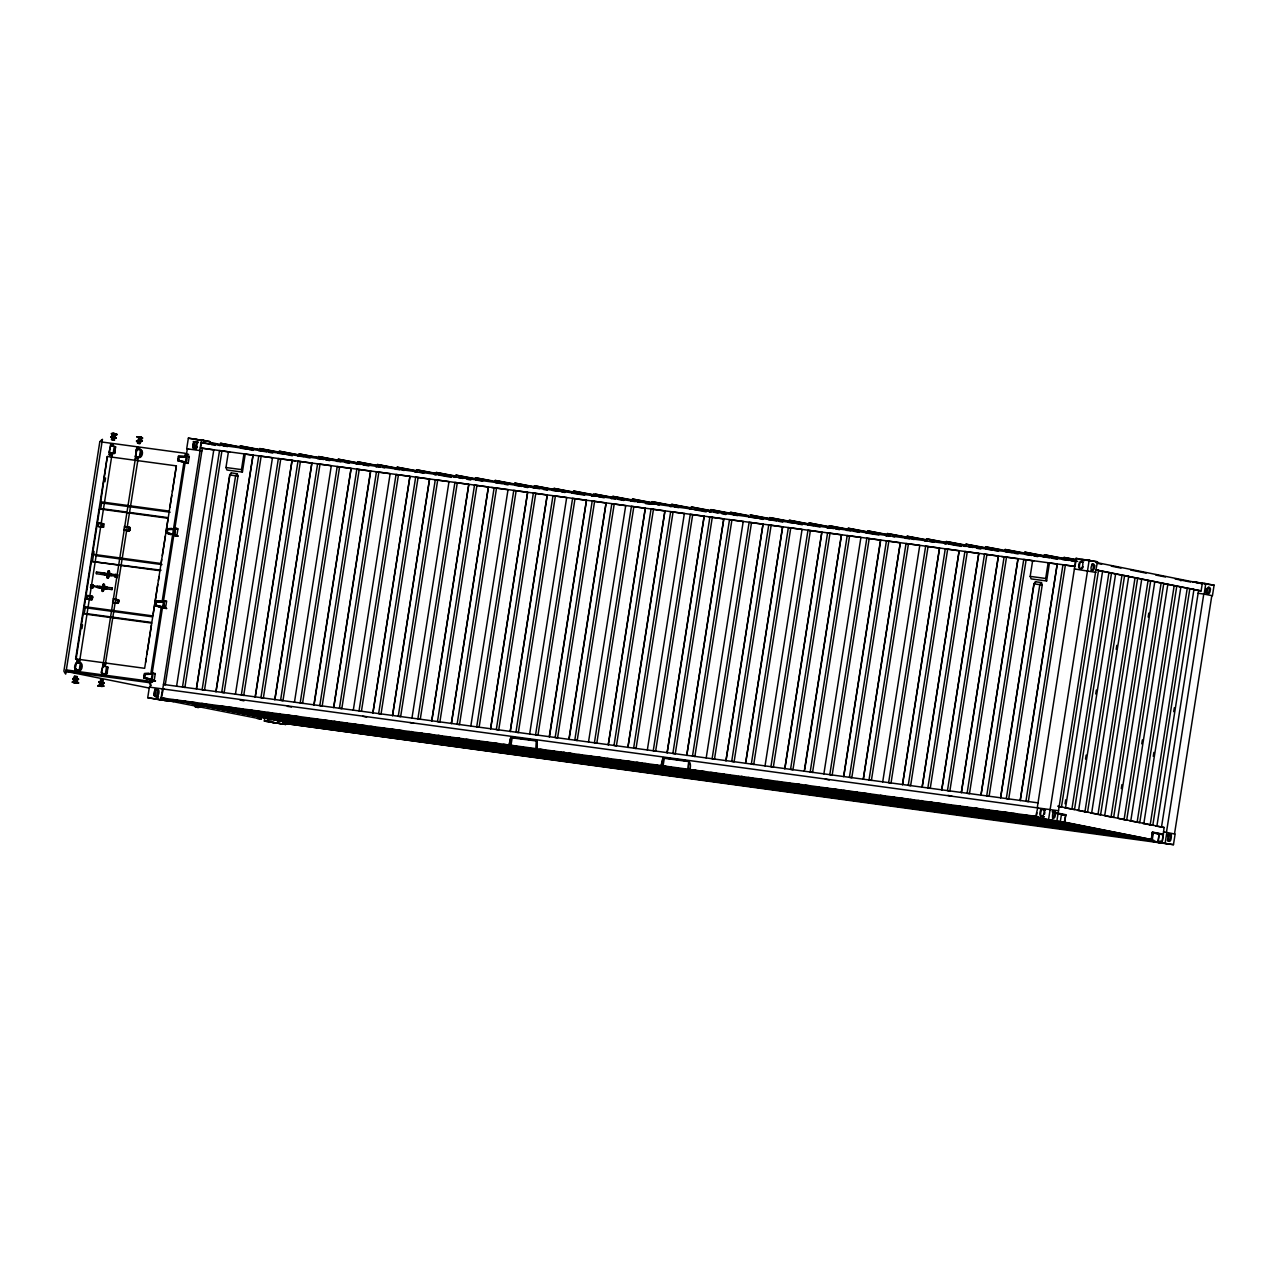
<?xml version="1.0" encoding="UTF-8"?>
<svg xmlns="http://www.w3.org/2000/svg" width="1278" height="1278" viewBox="0 0 1278 1278"><rect width="100%" height="100%" fill="white"/><g stroke="black" fill="none" stroke-linecap="round" stroke-linejoin="round"><path stroke-width="1.5" d="M106.633 587.257L112.224 587.896L111.969 589.605L106.378 588.823L106.649 587.113L106.378 588.823M149.446 688.107L65.817 671.365L66.057 669.896L100.93 674.624M77.143 659.24L75.61 658.921L107.304 456.502L176.364 465.879L172.354 491.439M72.351 682.021L74.076 680.854C88.821 686.158 62.926 680.056 75.929 683.011L76.632 678.522L72.814 679.049L76.36 680.311L78.469 679.385L76.632 678.522M76.121 659.033L83.198 613.807L84.332 613.344L85.211 607.721L84.332 606.619L91.409 561.409L161.076 570.212M93.422 555.323L92.527 554.221L99.62 508.995L100.738 508.532L101.617 502.925L100.738 501.823L107.304 456.502M110.691 437.172L114.557 436.373L116.234 438.226L114.269 438.162L114.972 433.673L113.95 433.466L113.247 437.955L110.691 437.172L114.557 436.373M111.25 433.577L114.7 435.463C123.087 433.386 105.818 433.418 113.87 433.514L112.847 433.322L112.144 437.811M72.718 682.085L75.098 681.062M78.469 679.385L75.322 680.104L72.91 678.426M114.7 435.463L111.617 433.657M75.162 668.953L76.504 662.835M109.125 452.156L110.451 446.038M81.936 628.632L82.527 624.814M92.543 560.93L94.029 551.425M98.118 525.801L98.885 523.277M104.924 481.79L105.531 477.94M74.507 678.155L73.805 682.644L78.214 683.107M74.827 682.851L75.61 678.314L78.533 678.938M90.546 587.592L90.962 584.909L93.39 585.26L92.975 587.96L90.546 587.592L91.042 585.1L106.793 588.902M77.191 660.758L79.635 661.125L111.857 455.367L110.403 455.112M91.792 586.714C90.962 584.733 102.016 589.621 106.266 588.695L105.675 587.193L106.266 588.695M110.946 445.702L114.269 446.421L113.151 453.61L109.796 453.019L110.691 453.307M78.086 678.842L73.181 679.129M113.247 437.955L115.851 437.683L112.144 436.133L112.656 434.536L117.129 434.584M77.846 683.043L73.805 680.966L74.316 679.369M92.959 585.356L92.559 587.88L93.39 585.26M113.95 433.466L116.761 434.504L112.56 435.111M96.217 573.694L96.489 571.985L102.064 572.768L101.809 574.477L96.633 573.774L96.489 571.985M101.393 574.397L101.665 572.688M117.257 577.48L117.656 574.972L102.336 572.927L102.224 574.397L101.793 572.848M102.687 587.848L103.055 589.525L101.873 587.576M102.16 589.414L101.857 588.136C102.4 583.391 105.659 589.669 102.112 588.679M102.687 591.474L101.841 590.42L103.167 584.957M116.442 576.314L116.665 574.876L116.442 576.314L104.397 574.733L104.716 573.327M102.336 591.299L103.566 584.142M102.879 587.433C99.924 588.727 105.387 583.87 103.582 584.877M102.815 591.347L104.205 584.318L103.007 584.637M102.432 591.426C104.732 591.363 106.074 583.151 103.214 584.158M106.665 574.141L108.103 573.758L107.208 573.982M107.272 574.493L107.288 576.346L108.47 571.218M107.464 578.231L108.039 571.09M107.783 574.557L108.135 576.745M108.774 571.154L108.103 573.758M106.985 575.068L108.31 576.394L107.24 576.634M107.943 578.279L109.109 570.899M107.56 578.359C109.844 577.991 110.819 571.777 108.758 570.723M110.563 575.563L111.202 574.126L111.394 575.627M97.783 685.727L100.291 684.401L103.726 686.286L97.783 685.727L102.144 686.558L102.559 683.858C108.726 682.34 94.045 679.928 100.435 683.506L102.559 683.858L100.211 683.267L100.004 684.529L103.822 685.663M136.778 436.756L140.899 439.009C147.21 436.884 130.612 436.325 140.085 437.076M98.15 685.807L100.195 684.992M117.784 574.812L115.355 574.445L115.036 577.161L117.352 577.496L117.272 574.701M136.442 440.926C152.433 439.089 130.132 443.961 138.535 440.143M137.145 436.836L142.529 438.482M115.739 574.701L115.451 577.241L115.355 574.445M101.633 673.33L102.719 666.381M105.85 664.672L103.167 664.256L135.388 458.498L136.618 458.658L138.072 458.914L105.275 664.624M138.359 441.357L139.062 436.868L141.187 437.22L140.772 439.92L142.162 440.814M101.122 686.35L101.825 681.861L100.706 681.701L100.004 686.206L103.726 686.286M103.358 686.222L101.393 684.545M101.825 681.861L103.822 683.251L101.537 683.65M104.796 666.317L106.537 666.765L105.419 673.953L102.064 673.378M138.759 449.521L140.484 449.968L139.366 457.157L138.503 456.981M142.641 437.859L140.165 437.012L139.462 441.501L141.698 441.373L138.359 439.68L138.871 438.082M142.273 437.779L138.775 438.658M145.58 662.403L146.203 658.474M146.81 654.544L151.427 625.054M153.168 613.935L157.785 584.445M158.408 580.516L159.015 576.586M95.371 555.595L161.955 564.604L161.076 563.502L161.683 559.572M162.306 555.642L165.389 535.977M165.996 532.047L168.153 518.277L99.62 508.995M169.894 507.158L171.747 495.369M152.481 680.104L153.999 680.247L143.695 677.931L144.382 673.522L154.989 673.953M164.303 604.542C165.293 611.347 161.443 606.699 155.037 605.516L155.724 601.107L166.332 601.539M177.674 529.124L175.421 528.788L175.086 535.194L166.38 533.102L167.067 528.693L177.163 529.108M186.045 462.748L177.722 460.671L178.409 456.278L189 456.709M144.174 677.532L144.718 674.017L152.162 674.145L151.347 679.353L144.174 677.532L151.347 679.353M155.517 605.117L156.06 601.603L163.504 601.73L162.689 606.938L155.517 605.117L162.689 606.938M166.859 532.702L167.402 529.188L174.846 529.316L174.032 534.524L166.859 532.702L174.032 534.524M178.201 460.288L178.744 456.773L186.189 456.901L185.374 462.109L178.201 460.288L185.374 462.109M147.976 679.497L144.174 678.027L144.861 673.618L148.967 673.218M159.319 607.082L155.517 605.612L156.204 601.203L160.309 600.804M170.661 534.667L166.859 533.198L167.546 528.788L171.651 528.389M144.797 677.26L144.718 674.017M156.124 604.829L156.06 601.603M167.466 532.415L167.402 529.188M178.808 460L178.744 456.773M149.127 682.644L149.366 681.174L104.796 675.151M150.405 684.72L149.877 679.752M150.868 673.474L161.22 607.338M162.21 601.059L183.904 462.508M184.879 456.23L185.342 453.307L102.032 442.028M147.721 697.708L169.143 701.143L147.721 697.708L149.366 687.117L1058.504 810.731L1056.842 821.323L1040.244 818.767L1051.075 820.412M194.943 439.249L205.87 440.926L188.361 438.162L186.7 448.754L200.103 450.591L162.769 688.938M150.005 687.213L151.092 680.247L155.453 680.918L151.092 680.247L153.264 680.679M153.488 673.33L152.21 673.075L162.434 607.833L165.501 608.248L166.635 601.075L163.552 600.644L173.76 535.418L178.121 536.089L175.645 535.658M188.601 449.121L187.323 448.866L186.237 455.815L189.32 456.23L188.185 463.419L185.102 463.003L174.894 528.229L176.172 528.485M152.338 678.49L152.833 675.343M163.041 607.545L164.175 602.928M164.239 604.478L163.376 607.577M186.668 461.214L187.163 458.067M154.175 680.663L155.293 673.49L152.21 673.075M176.843 535.833L177.977 528.645L174.894 528.229L177.067 528.661M156.731 696.941L157.849 689.8L154.878 689.209M195.486 449.377L196.604 442.236L193.234 441.565M160.852 699.481L162.514 688.89L164.558 689.305M163.919 698.427L163.792 699.338L161.22 698.826L161.363 697.916L535.881 748.62L536.6 741L510.657 737.678M176.588 686.254L213.793 449.888L200.502 447.971L201.349 442.587L1077.689 561.346M163.28 689.05L161.363 697.916M202.291 448.338L165.261 684.816L163.472 684.449L1038.024 802.856M201.892 450.942L199.847 450.543L201.493 439.936L209.8 441.597L209.384 444.201L201.349 442.587M176.492 700.568L177.37 699.769M221.909 450.99L184.879 687.468L182.498 687.053L219.528 450.575L229.721 452.045L228.427 451.789L225.966 467.508L226.909 470L242.405 472.109L245.216 454.137L243.938 453.882L241.478 469.601L242.405 472.109M231.35 472.892L229.896 475.001L196.381 689.018L229.721 474.889L231.35 472.892L237.261 473.707L238.012 476.087L204.496 690.12L202.116 689.721L235.631 475.688L237.261 473.707M197.707 705.568L197.339 707.421L195.23 706.654L198.633 706.351L198.441 707.565L194.863 706.574L196.604 705.408L196.317 707.213L200.806 707.213L197.419 707.357M217.659 705.967L326.321 727.741L326.178 728.636L202.259 703.587M253.028 455.192L215.982 691.67L253.028 455.192L245.216 454.137M261.143 456.294L224.113 692.772L221.717 692.372L258.763 455.895L272.47 457.748L235.44 694.226M245.296 709.833L352.009 731.224L351.865 732.118L231.637 707.565M280.761 458.946L243.731 695.44L241.334 695.024L278.364 458.546L295.506 460.943M257.341 711.047L377.569 735.585L377.713 734.69L267.102 712.549M300.378 461.614L263.348 698.092L260.952 697.676L297.982 461.198L311.864 463.163L274.834 699.641L311.864 463.163M257.054 718.476L261.111 719.035L261.671 715.536M264.338 721.064L285.761 724.498L264.338 721.064L264.881 717.533M268.14 716.862L267.549 720.584L267.837 717.038M277.47 722.853L277.997 719.498M279.403 713.571L279.275 714.482L403.257 739.067L403.401 738.173L294.739 716.415M319.995 464.265L282.949 700.743L280.569 700.344L317.599 463.85L331.306 465.719L294.451 702.293M1155.568 581.953L1201.112 590.915L1202.247 583.726L1192.662 581.698L1214.1 585.132L1212.439 595.74L1203.78 594.03L1166.447 832.377L1175.121 834.087L1173.46 844.678L283.061 723.22L283.205 722.326L320.73 727.406M285.617 723.731L285.25 722.741M296.863 724.211L178.425 700.951M339.597 466.917L302.567 703.395L300.186 702.996L337.216 466.518L351.099 468.483L314.068 704.961M189 702.101L300.618 724.259L300.474 725.153L180.182 701.063M322.375 720.281L429.104 741.655L428.961 742.55L304.963 717.948L308.733 718.012M313.893 704.849L351.099 468.483M359.214 469.569L322.184 706.047L319.804 705.648L356.834 469.17L370.716 471.135L333.686 707.613L370.54 471.023M454.728 745.585L334.421 721.479M378.831 472.237L341.801 708.715L339.421 708.3L376.451 471.822L390.157 473.675L353.287 710.264M359.022 710.951L396.052 474.473L409.934 476.438L372.904 712.916L409.934 476.438M361.418 711.367L398.448 474.889M418.066 477.541L381.036 714.019L378.639 713.619L415.669 477.141L429.552 479.09L392.522 715.584L429.552 479.09M382.122 727.949L506.056 752.982L506.184 752.087L389.95 729.051M437.683 480.193L400.637 716.67L398.257 716.271L435.287 479.793L448.993 481.646L411.963 718.124M399.647 738.125L403.257 739.067M411.58 731.479L411.436 732.374L407.746 731.863L531.744 756.464L531.888 755.57L419.344 733.029M457.284 482.86L420.254 719.338L417.874 718.923L454.904 482.445L468.786 484.41L431.756 720.888L468.786 484.41M476.902 485.512L439.872 721.99L437.491 721.575L474.521 485.097L488.404 487.062L451.374 723.54L488.404 487.062M459.137 738.828L459.281 737.933M516.136 490.816L479.106 727.294L476.71 726.894L513.756 490.417L527.622 492.381L490.592 728.859L527.622 492.381M476.806 748.109L476.662 749.004L358.303 725.297M369.885 726.463L480.496 748.604L480.352 749.515L360.045 725.409M484.905 741.863L608.839 766.896L608.967 766.001L502.254 744.627M535.754 493.468L498.724 729.946L496.327 729.546L533.357 493.068L547.24 495.033L510.21 731.511L547.24 495.033M509.299 745.026L511.376 737.198L536.92 740.537C537.734 748.684 536.904 758.046 536.409 740.441L510.865 737.086L508.932 744.978L631.747 769.548M509.443 745.074L510.657 737.837M510.976 745.394L512.095 738.205M1153.794 840.189L630.693 769.835L511.488 745.489M555.371 496.136L518.341 732.614L515.945 732.198L552.975 495.72L566.681 497.573L529.651 734.051M574.988 498.787L537.942 735.265L535.562 734.866L572.592 498.372L586.474 500.337L549.444 736.815M549.268 736.719L586.474 500.337M594.589 501.439L557.559 737.917L555.179 737.518L592.209 501.04L606.091 503.005L569.061 739.483M446.981 736.895L557.575 759.052L557.448 759.947L437.14 735.84L442.364 736.128M577.64 754.835L684.369 776.209L684.225 777.104L560.227 752.518L564.157 752.614M564.061 752.119L563.918 753.014L560.227 752.518M568.886 739.371L606.091 503.005M614.207 504.091L577.177 740.569L574.796 740.17L611.827 503.692L625.709 505.657L588.503 742.023M579.509 762.471L583.135 763.429L583.279 762.519L474.617 740.761M597.513 757.151L710.057 779.692L709.913 780.586L589.685 756.049M633.824 506.759L596.794 743.237L594.414 742.822L631.444 506.344L645.31 508.309L608.28 744.786L645.31 508.309M653.441 509.411L616.411 745.889L614.015 745.473L651.045 508.995L664.927 510.96L627.897 747.438L664.927 510.96M630.693 769.835L324.676 727.933M673.059 512.063L636.029 748.541L633.632 748.141L670.662 511.663L684.545 513.612M637.387 762.503L757.694 786.593M684.369 513.516L647.339 749.994M692.676 514.714L655.63 751.192L653.25 750.793L690.28 514.315L704.162 516.28L667.132 752.758L704.162 516.28M661.541 765.666L663.074 758.03M663.074 765.985L664.209 758.797M782.807 790.427L663.586 766.081M723.779 518.932L686.749 755.41L723.779 518.932L709.034 516.935M663.41 757.63L688.507 761.033C693.555 764.34 686.941 779.532 688.922 761.193M810.124 794.117L690.919 769.787M731.895 520.034L694.865 756.512L692.484 756.097L729.514 519.619L743.397 521.584M743.221 521.472L706.191 757.966M712.405 772.663L832.713 796.753M751.512 522.686L714.482 759.164L712.102 758.765L749.132 522.287L763.014 524.236L725.968 760.714L763.014 524.236M771.129 525.338L734.099 761.816L731.703 761.416L768.749 524.938L782.615 526.903L745.905 761.4M625.15 761.017L735.761 783.174L735.617 784.069L615.309 759.963M755.442 778.909L862.171 800.284L862.027 801.178L741.719 777.088L741.863 776.193M790.747 527.99L753.716 764.468L751.32 764.068L788.35 527.59L802.057 529.443L765.027 765.921M652.786 764.883L761.448 786.641L761.305 787.552L641.013 763.445M810.364 530.658L773.334 767.135L770.938 766.72L807.968 530.242L821.85 532.207L784.82 768.685L821.85 532.207M789.564 782.647L789.421 783.542L913.419 808.143L913.562 807.233L804.9 785.475M829.981 533.309L792.935 769.787L790.555 769.372L827.585 532.894L841.467 534.859L804.741 769.372M804.261 771.241L841.467 534.859M849.582 535.961L812.552 772.439L810.172 772.04L847.202 535.562L860.909 537.415L823.879 773.893M832.537 789.341L939.25 810.715L939.106 811.61L815.124 787.024L819.278 787.152M869.2 538.613L832.17 775.091L829.789 774.692L866.819 538.214L880.702 540.179L843.672 776.657L880.526 540.067M727.805 775.043L836.467 796.801L836.323 797.696L717.964 773.989M852.41 791.657L964.954 814.198L964.81 815.092L844.582 790.555M888.817 541.281L851.787 777.759L849.407 777.343L886.437 540.866L900.303 542.831L863.273 779.308L900.303 542.831M862.027 801.178L858.401 800.236M908.434 543.933L871.404 780.411L869.008 779.995L906.038 543.517L919.761 545.386L882.715 781.864M777.264 781.609L887.859 803.766L887.715 804.661L767.423 780.57L771.88 780.746M928.052 546.585L891.022 783.063L888.625 782.663L925.655 546.185L939.538 548.134L902.508 784.612L939.538 548.134M892.268 797.009L1016.202 822.058L1016.345 821.147L907.684 799.389M947.669 549.236L910.623 785.714L908.243 785.315L945.273 548.837L959.155 550.802L922.125 787.28L959.155 550.802M935.32 803.255L1042.033 824.63L1041.889 825.524L917.971 800.491M921.726 800.539L921.598 801.434L917.908 800.939M967.27 551.888L930.24 788.382L927.86 787.967L964.89 551.489L978.772 553.454L941.742 789.932L978.772 553.454M957.126 805.955L1067.737 828.112L1067.593 829.007L947.286 804.916L951.024 804.964M986.888 554.556L949.858 791.034L947.477 790.619L984.507 554.141L998.39 556.106L961.36 792.584L998.39 556.106M969.299 807.888L965.401 806.945M1018.007 558.758L980.961 795.236L1018.007 558.758L1001.632 556.553M1026.122 559.86L989.092 796.338L986.696 795.938L1023.742 559.46L1033.918 560.914M986.951 817.169L986.808 818.08L868.449 794.373M880.047 795.523L990.642 817.68L990.498 818.575L870.206 794.485M1046.618 580.979L1045.692 578.471L1048.152 562.767L1049.43 563.023L1046.618 580.979L1031.106 578.886L1030.18 576.378L1032.64 560.659M995.051 810.923L1118.985 835.972L1119.129 835.077L1010.467 813.303M1035.563 581.778L1034.094 583.87L1000.578 797.903L1033.934 583.758L1035.563 581.778L1041.458 582.576L1042.225 584.973L1008.709 798.99L1006.313 798.59L1039.829 584.557L1041.458 582.576M1057.225 564.077L1020.195 800.555L1057.225 564.077L1049.43 563.023M1144.082 838.448L1144.673 839.438L1024.445 814.901M1065.357 565.18L1028.327 801.657L1025.93 801.242L1062.961 564.764L1074.926 566.474M1043.695 819.549L1035.404 817.888L1037.832 807.44M1037.321 807.345L1076.044 558.342L1097.482 561.777L1095.454 572.32M1035.915 816.322L1035.771 817.217L1038.327 817.728L1038.471 816.834M1075.9 560.978L1075.054 566.378L200.502 447.971M1036.985 812.824L1036.426 816.418L688.347 769.26M1084.223 560.722L1076.044 558.342M1059.638 821.722L1048.551 819.661L1089.191 560.115M1095.581 571.969L1058.504 810.731M1065.085 803.75L1065.708 799.804M1065.548 807.776L1102.594 571.218M1056.858 812.92L1065.82 814.709L1064.654 822.169L1060.325 821.562L1061.427 814.565L1065.485 815.108L1056.954 813.399M1108.937 572.608L1111.54 573.023L1074.51 809.581L1071.891 809.166L1108.937 572.608L1097.754 570.371M1085.549 759.052L1086.172 755.106M1095.741 693.986L1096.348 690.056M1121.988 575.228L1124.592 575.627L1087.546 812.185L1084.942 811.786L1121.988 575.228L1110.806 572.991M1116.189 649.288L1116.812 645.358M1089.671 831.547L1093.281 832.489L1093.425 831.595L982.83 809.437M1135.04 577.848L1137.644 578.247L1100.598 814.805L1097.994 814.405L1135.04 577.848L1124.592 575.627M1104.703 815.62L1141.749 579.062L1140.663 578.966M1148.075 580.452L1150.695 580.867L1113.649 817.409L1111.045 817.009L1148.075 580.452L1137.644 578.247M1121.301 788.574L1121.924 784.628M1148.155 617.066L1148.778 613.12M1117.755 818.24L1154.785 581.682L1150.695 580.867M1163.747 583.471L1126.701 820.029L1124.081 819.629L1161.127 583.072M1141.765 743.876L1142.372 739.93M1130.79 820.843L1167.836 584.302M1176.798 586.091L1139.752 822.649L1137.132 822.233L1174.178 585.691M1153.267 756.336L1153.874 752.407M1144.673 839.438L1141.062 838.496M1189.85 588.695L1152.804 825.253L1150.184 824.853L1187.23 588.295M1152.277 832.058L1163.395 834.246L1162.229 841.707L1163.06 834.646L1152.82 832.601L1151.478 839.55L1152.644 832.106L1151.111 839.502L1064.286 822.121L1065.82 814.709M1173.715 711.654L1174.338 707.708M1153.523 832.537L1159.322 833.703L1158.156 841.164L1159.002 834.103L1152.181 832.729M1163.395 834.246L1164.082 827.473L1161.494 827.122L1198.54 590.564M1160.312 841.244L1160.168 842.138L1157.612 841.627M1165.169 843.017L1166.83 832.425L1163.379 831.962M1205.809 583.471L1204.148 594.078L1198.109 593.264M1205.761 590.468L1206.097 588.343M1174.498 833.991L1211.816 595.628M109.956 452.029L109.109 452.939L110.579 445.926M137.05 449.521L135.356 456.166M136.219 450.527L136.458 449.936M140.804 450.703L141.331 450.607M87.224 595.979L86.808 598.679M92.256 599.398L92.463 596.331L88.422 595.66M108.295 571.138L107.24 577.88M107.719 577.768L106.953 577.352M75.929 668.809L75.322 669.352L76.009 668.825M80.849 664.656L81.217 664.48M80.354 669.4L80.434 669.416M118.471 602.944L118.886 600.245M102.911 667.42L102.959 666.796M106.569 673.426L106.537 672.787M186.189 456.901L179.239 457.236M174.846 529.316L167.897 529.651M163.504 601.73L156.571 602.066M152.162 674.145L145.229 674.48M104.189 683.331L100.435 683.506M114.748 446.996L115.164 447.683M135.692 455.335L135.58 456.534L138.04 457.125M139.877 456.07L139.813 456.518M129.477 530.817L130.005 527.463L126.969 526.951M92.367 586.474L92.064 586.011M108.502 571.905L107.879 571.522M87.543 595.692L86.553 598.631L87.847 599.254L86.169 598.903L90.802 599.654L91.377 596.075L87.048 595.388M91.872 598.36L91.824 597.497L91.585 598.328M113.758 599.238L112.975 602.545M117.672 601.235L118.087 601.906M118.151 603.232L119.142 600.309L115.627 599.366M80.322 670.423L81.409 663.49M106.697 667.931L106.777 667.947M105.93 672.867L106.346 673.554M106.537 673.985L107.847 667.404M107.064 587.209L99.492 586.362M113.758 434.68L112.959 436.245L116.298 437.779M139.973 438.226L139.653 440.287M75.418 679.529L74.22 679.96M101.633 683.075L101.313 685.136M108.31 576.394L107.288 576.346M102.751 588.263L103.055 589.525M112.416 436.006L113.438 436.741M74.076 680.854L78.277 682.66M103.055 589.989L102.128 589.701M114.732 447.843L115.036 447.044M113.886 453.706L115.02 452.955L115.371 446.693M140.101 457.252L141.57 450.239M99.013 523.149L97.863 525.753L98.71 526.792M102.735 525.721L103.406 525.178L102.815 525.721M102.879 527.351L103.806 523.916M125.484 526.744L124.349 527.494L124.573 530.178M129.094 530.897L130.228 530.146L129.653 527.303M87.527 597.784L87.559 596.986M91.553 599.765L92.959 597.209L92.112 596.171M92.192 599.733L88.853 599.414M76.888 662.771C74.651 663.074 73.389 669.608 76.249 670.007L75.162 669.736L78.07 670.375M79.939 670.503C82.159 670.199 83.102 664.288 81.073 663.314M102.847 666.269L101.122 672.452L102.288 673.554M106.154 674.049L107.288 673.298L107.624 667.036M663.042 758.11L688.714 761.592L687.979 769.212L536.249 748.668M114.525 437.571L112.192 437.204M111.33 439.328L114.748 439.872L113.103 439.68M138.296 440.702L140.852 441.118M111.202 445.766L110.339 445.639M136.363 449.313L137.401 449.313M108.965 454.441L112.384 454.984L110.739 454.792M109.173 454.952L111.857 455.367M187.339 454.153L188.649 454.345M135.787 456.709L135.915 450.271L137.529 449.568L136.379 449.185M138.359 457.125L135.244 456.502L136.235 456.837M552.144 490.417L559.173 491.375M1062.13 559.46L1069.159 560.419M110.691 574.733L102.448 572.959M110.659 574.956L102.112 574.365L104.492 574.765M105.675 587.193L106.489 587.257M105.579 587.8L105.85 588.695L105.802 587.8L97.224 585.979L97.096 587.449L105.531 588.024M112.544 602.449L117.017 603.2L117.576 599.622L113.119 598.871L113.886 599.11M76.632 662.723L76.999 662.499M76.68 662.499L80.322 663.218L79.204 670.407L78.341 670.231M102.575 666.11L103.454 666.11M75.051 669.896L76.073 670.007M101.553 675.295L104.125 675.711M77.111 676.477L74.779 676.126M77.447 677.005L74.028 676.445L75.051 676.653M77.239 678.346L73.82 677.787L74.843 677.995M102.895 682.724L100.579 682.372M151.715 682.18L152.481 682.292M112.336 436.597L111.154 436.613M73.996 681.43L72.814 681.462M1114.56 573.742L1115.646 573.838L1078.6 810.396L1077.514 810.3L1084.942 811.786M1127.611 576.362L1128.698 576.458L1091.652 813.016L1090.565 812.92L1097.994 814.405M1179.818 586.81L1180.888 586.906L1143.842 823.463L1142.772 823.367L1150.184 824.853M1192.869 589.43L1193.94 589.525L1156.894 826.083L1155.823 825.987L1161.494 827.122M175.741 535.354L176.683 535.418L174.639 535.115M220.79 445.463L218.682 445.271L219.544 445.479M258.364 450.575L266.894 451.901M277.981 453.243L284.563 454.185M297.598 455.895L304.18 456.853M317.216 458.546L323.797 459.505M416.947 472.029L414.839 471.822L415.701 472.045M436.565 474.681L434.456 474.489L435.319 474.697M456.166 477.333L454.057 477.141L454.92 477.349M532.974 487.765L539.556 488.707M114.189 438.466L111.681 438.05M671.94 506.551L669.832 506.344L670.694 506.567M691.558 509.203L689.449 509.011L690.312 509.219M711.159 511.855L709.05 511.663L709.913 511.871M140.197 443.354L137.369 442.875L138.391 443.083M139.861 443.754L138.519 443.546M748.748 516.967L757.279 518.277M768.35 519.619L776.88 520.929M787.967 522.287L794.549 523.229M807.584 524.938L814.166 525.897M926.933 541.073L924.825 540.866L925.687 541.073M946.551 543.725L944.442 543.533L945.305 543.741M966.152 546.377L964.043 546.185L964.906 546.393M113.007 444.265L111.665 444.057M113.199 444.776L110.387 444.297L111.41 444.488M1042.96 556.809L1049.542 557.751M137.145 449.249L137.529 449.568M1180.441 580.611L1181.335 580.611M136.235 456.757L135.899 456.757M137.816 458.467L135.005 457.987L136.027 458.195M125.228 526.696L124.285 526.456L128.918 527.207L128.359 530.785L124.03 530.114M105.467 665.119L102.639 664.64L104.285 664.832M76.376 662.563L77.255 662.563M78.789 662.867L79.124 662.867M77.623 670.311L78.645 670.439L77.431 670.215M104.077 673.921L102.032 673.506M77.654 671.717L74.843 671.238L75.865 671.445M77.335 672.116L75.993 671.909M103.869 675.263L101.377 674.864M102.879 679.976L101.521 679.768M103.055 680.471L100.243 679.992L101.266 680.2M102.847 681.829L100.339 681.414M209.8 441.597L188.361 438.162M1084.335 560.004L1097.482 561.777M198.41 442.188L194.56 441.661L197.818 442.316M139.797 438.865L140.899 439.009M139.653 439.76L140.772 439.92L139.733 439.712M1204.707 583.87L1214.1 585.132M491.647 487.509L508.021 489.714L470.815 726.096M1074.383 568.934L1095.821 572.384M114.269 446.421L115.627 446.741M140.484 449.968C144.526 450.255 141.858 460.384 137.401 456.901M187.099 456.518L178.409 456.278M225.966 467.508L241.478 469.601M1030.18 576.378L1045.692 578.471M186.109 462.812L177.722 460.671M100.738 501.823L169.271 511.104M101.617 502.925L170.166 512.206M102.703 508.804L126.203 511.983M130.116 512.51L167.322 517.542M99.764 523.245L103.71 523.804M177.786 536.089L173.76 535.418M100.195 526.999L103.853 527.031L103.454 523.756M125.404 530.386L129.35 530.945M92.527 554.221L161.076 563.502M91.409 561.409L159.942 570.691M107.608 573.279C109.78 572.336 109.029 577.065 107.24 575.611M103.646 585.755L101.521 586.985M163.712 608.088L166.795 608.504L164.303 608.072M114.062 602.801L118.007 603.36M84.332 606.619L152.865 615.9M85.211 607.721L151.794 616.747M86.281 613.6L150.916 622.354M83.198 613.807L151.747 623.089M75.61 658.921L144.654 668.314L176.364 465.879M78.373 662.962L81.329 663.362M106.537 666.765L107.879 667.084M77.239 670.151L80.195 670.551M103.454 673.698L106.409 674.097M65.817 671.365L149.414 682.676M687.085 760.873L662.962 757.678L661.03 765.57L783.861 790.139M1040.26 808.83L1043.311 809.246M101.313 684.609L102.416 684.752M154.686 696.366L158.52 696.877M1040.516 816.291L1044.366 816.818M1168.284 834.167L1171.479 834.598M163.408 698.331L167.162 698.842M172.802 699.609L177.754 700.312M182.083 700.855L185.757 701.35M191.572 702.181L195.518 702.708M201.445 703.507L205.95 704.082M220.615 706.079L225.136 706.718M229.097 707.261L233.043 707.788M238.97 708.587L242.916 709.13M248.843 709.929L252.788 710.472M268.332 712.533L272.534 713.14M276.479 713.667L280.441 714.21M286.368 715.009L290.362 715.52M295.873 716.271L300.186 716.878M314.005 718.747L317.95 719.29M323.877 720.089L327.823 720.632M333.75 721.431L337.712 721.958M343.59 722.725L347.584 723.3M352.76 723.971L356.434 724.466M361.402 725.169L365.62 725.712M371.115 726.447L375.221 727.038M391.02 729.179L394.982 729.69M398.928 730.249L402.874 730.776M408.8 731.591L412.746 732.118M418.673 732.917L422.619 733.46M428.018 734.147L431.676 734.658M446.31 736.671L450.271 737.198M456.198 737.997L460.144 738.54M466.071 739.339L470.24 739.866M475.736 740.617L479.41 741.112M493.707 743.077L497.925 743.62M503.516 744.371L507.542 744.946M540.754 749.451L545.626 750.074M550.499 750.777L554.796 751.32M569.493 753.301L573.902 753.94M578.662 754.547L582.321 755.042M597.305 757.103L601.203 757.63M607.05 758.429L610.948 758.956M616.795 759.739L620.884 760.266M626.38 761.017L630.054 761.512M636.3 762.391L640.198 762.918M644.751 763.493L648.409 763.988M653.841 764.755L657.739 765.282M692.229 769.931L696.829 770.586M701.398 771.161L705.073 771.656M710.664 772.455L714.61 772.982M720.536 773.797L724.482 774.324M748.173 777.535L752.79 778.126M758.062 778.877L762.007 779.404M795.571 783.957L799.517 784.484M805.444 785.283L809.693 785.826M824.374 787.823L828.048 788.318M833.544 789.053L837.218 789.548M842.969 790.363L846.915 790.906M852.841 791.705L857.41 792.28M862.714 793.047L866.66 793.574M880.494 795.443L884.935 796.018M890.367 796.785L894.312 797.312M899.632 797.999L903.306 798.494M910.112 799.453L914.058 799.996M927.892 801.865L932.668 802.472M937.764 803.191L941.838 803.718M956.535 805.699L960.193 806.21M975.274 808.271L980.386 808.942M985.146 809.613L989.108 810.156M1004.252 812.169L1007.927 812.664M1012.799 813.351L1017.08 813.91M1036.49 816.562L1032.161 815.939L1040.036 817.569M202.18 704.034L205.87 704.545M231.574 708.012L227.883 707.517L351.865 732.118M304.963 717.948L308.653 718.46M334.357 721.926L330.667 721.431L454.664 746.032M511.408 745.937L536.776 749.371M589.621 756.496L585.915 755.985L706.223 780.091M663.522 766.528L690.839 770.235M741.719 777.088L738.029 776.577L858.337 800.683M815.124 787.024L818.815 787.52M844.502 791.002L840.812 790.507L961.12 814.597M947.286 804.916L943.595 804.421L1063.903 828.511M1024.381 815.348L1020.691 814.853L1140.982 838.943M1157.836 833.496L1153.331 832.889L1152.021 841.244L1160.312 842.905M161.22 698.826L1038.327 817.728M1159.002 834.103L1163.06 834.646M1035.404 817.888L1048.551 819.661M173.776 701.542L169.974 701.047M352.009 731.224L347.392 730.345M531.888 755.57L521.44 753.525M862.171 800.284L857.554 799.405M887.859 803.766L879.36 802.105M1042.033 824.63L1012.192 818.703M1067.737 828.112L1045.644 823.735M1151.734 839.598L1051.682 819.901M633.696 769.947L637.482 770.458M643.185 771.225L646.987 771.736M652.675 772.519L656.477 773.03M267.294 720.536L271.351 721.08M1157.9 841.1L1162.229 841.707M283.061 723.22L1155.631 841.355M1173.46 844.678L1156.031 841.962L1166.878 843.608M1005.387 551.697L1012.272 552.799M1025.004 554.348L1031.873 555.451M985.769 549.029L992.655 550.147M909.728 538.757L905.207 538.214L906.07 538.421M890.111 536.105L885.59 535.562L886.453 535.77M850.876 530.801L846.355 530.258L847.218 530.466M654.735 504.235L650.214 503.692L651.077 503.899M615.501 498.931L610.98 498.388L611.842 498.596M635.118 501.583L630.597 501.04L631.46 501.248M595.883 496.279L591.363 495.736L592.225 495.944M515.018 485.305L521.887 486.423M475.783 479.985L482.669 481.103M495.401 482.653L502.286 483.755M399.742 469.713L395.221 469.17L396.084 469.377M380.125 467.061L375.604 466.518L376.467 466.726M360.508 464.409L355.987 463.866L356.85 464.074M340.891 461.757L336.37 461.214L337.232 461.422M240.408 448.131L247.293 449.233M139.526 441.884C144.366 442.555 135.308 441.054 138.615 441.725M138.535 448.195C143.376 448.866 134.318 447.364 137.625 448.051M110.914 445.846L111.793 445.974M78.373 661.445C83.214 662.116 74.156 660.614 77.463 661.285M103.183 666.189L104.988 666.333M78.166 662.787L79.044 662.915M75.817 669.96L76.744 670.103M76.999 670.247L77.878 670.375M1095.885 570.004L1098.505 570.403L1061.459 806.961L1058.839 806.562M968.564 546.728L973.037 547.495M948.947 544.077L961.216 546.393M929.33 541.425L933.803 542.176M833.783 528.549L826.738 527.59L827.617 527.798M733.189 514.858L737.662 515.625M713.571 512.206L718.044 512.973M693.954 509.555L706.223 511.871M674.337 506.903L678.81 507.654M458.578 477.684L463.051 478.451M438.961 475.033L451.23 477.349M419.344 472.381L423.817 473.132M223.203 445.814L227.676 446.581M112.768 439.983L114.221 440.255L111.777 439.904M138.343 447.604L139.797 447.875L137.353 447.508M138.024 449.377L138.919 449.664M111.569 453.434L109.173 453.083L114.605 453.339L115.579 447.06M104.524 573.902L103.278 573.694L104.492 574.126M99.396 586.953L98.15 586.762L99.364 587.193M78.182 660.854L79.635 661.125M104.061 666.317L104.972 666.461M1042.225 584.973L1034.094 583.87M238.012 476.087L229.896 475.001M1088.473 560.211L1091.716 560.866L1081.667 559.397M1204.259 583.407L1207.518 584.062L1196.591 582.369M1043.775 816.946L1040.915 816.418M157.929 697.021L155.069 696.494M157.545 699.433L154.303 698.794L165.229 700.488M273.348 722.629L270.201 722.022L281.032 723.668M110.787 574.126L111.617 574.189M1082.754 562.096L1080.805 561.713M912.236 539.172L914.185 539.524M892.619 536.52L894.584 536.872M853.4 531.201L859.247 532.335M657.243 504.65L659.192 505.002M637.626 501.998L639.591 502.35M618.009 499.331L623.856 500.465M598.408 496.679L604.254 497.813M402.25 470.128L404.199 470.48M382.633 467.476L384.598 467.828M363.016 464.809L368.863 465.943M112.544 445.958L113.438 446.118M186.428 462.78L188.026 463.003M137.577 456.965L138.487 457.109M78.597 662.771L79.492 662.915M76.536 662.515L77.447 662.659M75.37 669.96L76.281 670.119M74.891 678.906L76.808 679.177M1095.853 562.416L1202.247 583.726M1097.77 563.438L1101.636 564.205M1111.301 566.138L1120.982 568.087M1130.647 570.02L1146.126 573.119M1155.791 575.052L1165.472 576.985M1175.137 578.934L1190.617 582.033M1076.188 559.54L1063.823 557.416L1076.124 559.908M1068.264 559.221L1044.206 554.764L1064.302 558.821M1071.108 560.77L1075.006 561.553M1048.647 556.569L1024.589 552.112L1044.685 556.17M1051.49 558.119L1057.337 559.285M1025.132 553.134L1004.971 549.46L1021.186 552.735M1033.822 555.85L1037.72 556.633M1005.53 550.483L985.354 546.808L1001.569 550.067M1014.205 553.198L1018.103 553.965M983.964 547.431L965.737 544.14L983.9 547.815M1096.668 569.988L1201.112 590.915M994.603 550.53L998.485 551.313M966.296 545.179L946.135 541.489L964.283 545.147M976.935 548.278L980.817 549.045M946.678 542.511L926.518 538.837L944.666 542.495M927.061 539.859L906.901 536.185L925.048 539.843M907.444 537.207L887.283 533.517L907.38 537.575M889.776 534.939L867.666 530.865L887.763 534.923M870.174 532.287L848.049 528.213L868.161 532.271M878.849 534.987L865.973 532.91L866.835 533.118M850.557 529.635L829.071 525.705M831.019 526.105L848.544 529.603M832.889 527.367L808.83 522.894L828.927 526.951M835.732 528.9L839.63 529.683M813.271 524.699L789.213 520.242L809.309 524.299M816.115 526.248L820.013 527.031M789.756 521.264L769.596 517.59L789.692 521.648M796.498 523.597L802.344 524.763M770.139 518.612L749.978 514.938L770.075 518.98M778.829 521.328L782.727 522.111M748.588 515.577L730.361 512.286L746.576 515.545M759.212 518.676L763.11 519.443M730.92 513.309L710.744 509.618L728.907 513.293M711.303 510.657L691.142 506.967L709.29 510.625M721.942 513.756L725.824 514.523M691.686 507.989L671.525 504.315L689.673 507.973M672.068 505.337L651.908 501.663L670.055 505.321M654.4 503.069L632.29 498.995L652.387 503.053M634.783 500.417L612.673 496.343L632.77 500.401M645.422 503.516L649.32 504.299M615.181 497.765L593.695 493.835M595.644 494.235L613.168 497.749M593.615 494.714L573.455 491.04L593.551 495.081M577.896 492.845L553.837 488.372L573.934 492.429M584.637 495.161L571.745 493.068L572.624 493.276M558.278 490.193L534.22 485.72L554.317 489.778M561.122 491.726L565.02 492.509M538.661 487.525L514.603 483.068L534.699 487.126M543.454 489.458L547.351 490.241M515.146 484.09L494.985 480.416L511.2 483.691M523.836 486.806L527.734 487.589M495.544 481.439L475.368 477.764L491.583 481.023M504.219 484.154L508.117 484.937M475.927 478.787L455.751 475.096L473.914 478.771M456.31 476.135L436.149 472.445L454.297 476.103M466.949 479.234L470.831 480.001M436.693 473.467L416.532 469.793L434.68 473.451M417.075 470.815L396.915 467.141L415.062 470.799M399.407 468.547L377.298 464.473L397.394 468.531M379.79 465.895L357.68 461.821L377.777 465.879M360.188 463.243L338.063 459.169L358.175 463.227M340.571 460.591L318.462 456.518L338.558 460.559M345.364 462.508L349.261 463.291M322.903 458.323L298.844 453.866L318.941 457.907M325.746 459.856L329.644 460.639M303.285 455.671L279.227 451.198L299.324 455.256M306.129 457.204L310.027 457.987M279.77 452.22L259.61 448.546L279.706 452.604M286.512 454.553L292.358 455.719M260.153 449.568L239.992 445.894L260.089 449.936M268.843 452.284L272.741 453.067M240.552 446.917L220.375 443.242L236.59 446.501M249.226 449.632L253.124 450.415M209.688 442.316L221.286 444.648M211.589 443.338L221.27 445.271M211.317 444.584L215.183 445.351M111.521 434.28L112.656 434.536M186.237 455.815L187.515 456.07M185.102 463.003L186.38 463.259M107.017 573.998L108.007 574.365M112.224 587.896L111.969 589.605M163.552 600.644L164.83 600.9M162.434 607.833L164.59 608.264M1057.689 806.162L1164.082 827.473M1064.478 807.68L1071.891 809.166M1105.47 815.891L1111.045 817.009M1118.522 818.511L1124.081 819.629M1129.72 820.748L1137.132 822.233M1040.436 808.958L1045.5 809.98M1058.743 813.559L1062.609 814.326M1056.602 813.527L1062.417 814.677M948.02 795.379L951.902 796.162M1100.374 829.885L1104.256 830.668M1106.94 831.147L1110.822 831.93M1119.784 833.767L1123.666 834.55M1002.895 812.025L1006.776 812.808M1009.444 813.287L1013.326 814.07M1022.288 815.907L1026.17 816.69M1028.854 817.185L1032.736 817.952M1041.698 819.805L1051.395 821.738M1054.078 822.233L1057.96 823.016M1066.922 824.853L1070.804 825.636M1073.488 826.115L1077.37 826.898M1086.332 828.735L1102.594 831.946M1105.726 832.633L1115.438 834.566M1000.626 812.265L1118.985 835.972M975.258 808.159L979.14 808.942M1019.876 817.105L1023.758 817.872M1026.442 818.367L1030.324 819.15M1039.286 820.987L1043.168 821.77M1064.51 826.035L1068.392 826.818M1083.92 829.917L1087.802 830.7M971.232 808.287L1093.281 832.489M825.364 779.149L829.246 779.931M961.2 807.009L970.897 808.958M973.58 809.453L977.734 810.14M981.616 810.907L1002.958 815.188M1005.834 815.955L1022.368 819.07M1025.228 819.837L1041.762 822.952M939.378 804.309L943.26 805.092M953.979 807.041L963.676 808.99M967.558 809.757L988.9 814.038M992.782 814.821L1008.31 817.92M923.531 801.817L1041.889 825.524M905.926 799.277L909.808 800.06M925.336 803.159L935.033 805.108M950.56 808.223L954.442 808.99M969.954 812.105L979.667 814.054M989.364 815.987L999.061 817.936M895.894 797.951L1016.202 822.058M922.924 804.357L926.806 805.124M967.542 813.287L971.424 814.07M850.653 791.545L861.1 793.59M870.062 795.427L873.944 796.21M876.612 796.689L880.494 797.472M889.456 799.309L899.904 801.354M908.866 803.207L918.562 805.14M921.246 805.635L925.128 806.418M934.09 808.255L944.538 810.3M953.5 812.137L961.264 813.703M842.426 791.561L846.308 792.344M887.044 800.507L890.926 801.274M931.678 809.437L935.56 810.22M820.748 787.903L939.106 811.61M796.114 783.909L799.996 784.692M808.958 786.529L819.406 788.574M828.368 790.411L838.064 792.36M840.748 792.855L844.63 793.622M853.592 795.475L857.474 796.242M860.158 796.737L864.04 797.504M873.002 799.357L882.699 801.306M885.382 801.785L889.264 802.568M898.226 804.405L902.108 805.188M904.776 805.667L908.658 806.45M795.922 785.395L811.45 788.51M815.332 789.277L830.86 792.392M834.726 793.175L856.084 797.44M857.746 797.919L875.478 801.322M763.733 780.059L884.025 804.166M747.87 777.631L757.566 779.58M760.25 780.059L764.132 780.842M768.286 781.529L789.628 785.794M792.504 786.561L809.038 789.692M812.92 790.459L834.262 794.74M837.122 795.507L853.672 798.622M726.064 774.931L729.946 775.698M770.682 783.861L774.564 784.644M815.316 792.807L819.198 793.59M692.868 770.171L696.782 770.953M708.507 773.302L810.699 793.766M691.877 769.995L695.759 770.778M701.59 771.944L705.472 772.727M709.37 773.494L810.444 793.75M623.408 760.905L627.274 761.688M642.802 764.787L646.684 765.57M662.212 768.669L671.909 770.618M687.436 773.733L691.318 774.5M706.83 777.615L716.543 779.564M613.552 759.851L731.927 783.574M595.772 757.039L599.638 757.806M640.39 765.969L644.272 766.752M685.024 774.915L688.906 775.698M568.87 753.269L572.752 754.052M581.714 755.889L591.41 757.838M594.094 758.317L597.976 759.1M606.938 760.937L610.82 761.72M613.488 762.215L617.37 762.982M626.332 764.835L636.045 766.768M638.712 767.263L642.594 768.03M651.556 769.883L655.438 770.65M658.122 771.145L662.004 771.928M670.966 773.765L681.414 775.81M565.85 753.397L684.225 777.104M409.966 722.533L413.848 723.316M539.763 749.403L544.668 750.362M549.476 751.352L658.601 773.174M538.741 749.643L658.01 773.525M362.728 716.271L366.61 717.054M493.484 743.061L497.366 743.844M506.328 745.681L516.024 747.63M518.708 748.109L522.59 748.892M531.552 750.729L535.434 751.512M538.102 752.007L541.984 752.774M550.946 754.627L560.659 756.56M563.326 757.055L567.208 757.838M576.17 759.675L580.052 760.458M582.736 760.937L586.618 761.72M595.58 763.557L606.012 765.602M490.464 743.189L608.839 766.896M484.506 742.981L488.388 743.764M529.14 751.927L533.022 752.694M548.534 755.809L552.415 756.576M573.758 760.857L577.64 761.64M461.086 739.211L583.135 763.429M438.21 735.329L442.092 736.112M451.054 737.949L454.936 738.732M457.604 739.211L461.486 739.994M470.448 741.831L480.161 743.78M482.828 744.259L486.71 745.042M495.672 746.879L499.554 747.662M502.238 748.157L506.12 748.924M515.082 750.777L531.344 753.988M534.492 754.659L544.188 756.608M546.872 757.087L550.754 757.87M287.31 706.319L291.464 707.006M433.45 735.345L553.741 759.451M438.003 736.815L453.53 739.914M457.412 740.697L472.94 743.812M476.822 744.579L498.164 748.86M502.046 749.643L517.558 752.742M413.385 732.757L531.744 756.464M387.681 729.275L506.056 752.982M240.072 700.04L243.954 700.823M432.172 739.163L436.054 739.946M342.248 722.597L346.13 723.364M350.012 724.147L454.792 745.138M341.242 722.581L345.124 723.348M354.086 725.201L370.348 728.412M379.31 730.249L383.192 731.032M385.876 731.511L389.758 732.294M398.72 734.131L409.152 736.176M418.114 738.029L427.826 739.962M430.494 740.457L434.376 741.24M443.338 743.077L451.102 744.627M351.674 726.383L355.556 727.166M396.308 735.329L400.19 736.096M310.602 718.843L428.961 742.55M298.812 717.469L302.694 718.236M305.378 718.731L309.26 719.514M318.222 721.351L328.654 723.396M337.616 725.233L347.328 727.182M349.996 727.661L353.878 728.444M362.84 730.297L366.722 731.064M369.406 731.559L373.288 732.326M382.25 734.179L391.947 736.112M394.63 736.607L398.512 737.39M271.176 713.603L275.058 714.37M315.81 722.533L319.692 723.316M360.428 731.479L364.31 732.246M366.994 732.741L370.876 733.524M255.52 711.383L373.879 735.09M237.724 708.571L241.606 709.338M244.274 709.833L248.156 710.6M257.118 712.453L273.668 715.568M277.534 716.351L298.892 720.616M301.752 721.383L318.286 724.514M322.168 725.281L343.51 729.562M98.757 681.637L100.531 682.915M207.819 704.929L326.178 728.636M182.45 700.823L186.332 701.606M201.844 704.721L205.726 705.488M221.254 708.603L230.951 710.552M246.478 713.651L250.36 714.434M265.888 717.533L275.585 719.482M291.112 722.597L294.994 723.364M170.341 701.095L261.111 719.035M98.39 522.974L102.703 523.645L102.144 527.239L97.895 526.201M137.018 450.191L136.586 450.814M140.596 456.166L139.989 456.709M75.322 680.104L75.098 681.589M782.615 526.903L745.585 763.381M150.58 684.768L151.219 685.663M114.381 452.62L113.678 452.987M193.505 442.939L193.489 446.118A2.891 1.661 -82.3 0 1 193.042 447.492M116.458 575.547L116.25 575.563M197.691 443.115A2.316 1.901 -78.7 0 0 194 443.786A7.269 5.959 -78.7 0 0 193.601 446.341A2.316 1.901 -78.7 0 0 196.109 448.722M193.553 442.236A3.738 2.141 -82.3 0 1 194.623 443.083L194.591 446.262A2.891 1.661 -82.3 0 1 193.393 448.562M197.371 446.853A7.269 5.959 -78.7 0 1 196.924 447.971M1205.761 591.938A2.891 1.661 -82.3 0 0 1207.375 593.631A2.891 1.661 -82.3 0 0 1209.004 591.107L1209.036 587.944A3.738 2.141 -82.3 0 0 1208.557 587.369M1206.975 588.934A7.269 5.959 -78.7 0 1 1206.144 592.609M1083.201 566.793A7.269 5.959 -78.7 0 1 1082.77 567.895M1081.955 568.646A2.316 1.901 -78.7 0 1 1079.511 567.464A7.269 5.959 -78.7 0 1 1079.846 563.71A2.316 1.901 -78.7 0 1 1082.977 562.112M1091.14 570.451A2.891 1.661 -82.3 0 0 1093.217 567.927L1093.233 564.748A3.738 2.141 -82.3 0 0 1092.163 563.886M158.168 695.52A2.316 1.901 -78.7 0 1 154.91 695.088A7.269 5.959 -78.7 0 1 155.66 690.232A2.316 1.901 -78.7 0 1 158.919 690.679A7.269 5.959 -78.7 0 1 158.6 694.417M153.951 695.28A2.316 1.326 -82.3 0 0 154.318 694.162A7.269 4.169 -82.3 0 0 154.718 691.606A2.316 1.326 -82.3 0 0 154.718 690.424M154.462 696.175A2.316 1.326 -82.3 0 0 155.069 695.424A7.269 4.169 -82.3 0 0 155.82 690.583A2.316 1.326 -82.3 0 0 155.485 689.641M1043.183 816.195A2.316 1.901 -78.7 0 1 1040.739 815.013A7.269 5.959 -78.7 0 1 1041.506 810.156A2.316 1.901 -78.7 0 1 1044.765 810.603M1052.369 818A2.316 1.326 -82.3 0 0 1054.03 815.971A7.269 4.169 -82.3 0 0 1054.446 812.233A2.316 1.326 -82.3 0 0 1052.177 811.786M1168.587 834.23A2.316 1.326 -82.3 0 1 1170.249 835.429A7.269 4.169 -82.3 0 1 1169.482 840.285A2.316 1.326 -82.3 0 1 1167.565 840.764M1167.629 836.084A2.316 1.326 -82.3 0 1 1167.98 834.981M1168.14 835.317A2.316 1.901 -78.7 0 1 1168.22 836.499A7.269 5.959 -78.7 0 1 1167.389 840.173M1044.845 811.786A7.269 5.959 -78.7 0 1 1044.445 814.342M1094.655 565.803L1094.319 568.071A2.891 1.661 -82.3 0 1 1092.243 570.595A2.891 1.661 -82.3 0 1 1091.077 567.416L1092.003 564.429A3.738 2.141 -82.3 0 1 1094.351 564.892L1094.655 565.803M1210.458 588.998L1210.122 591.267A2.891 1.661 -82.3 0 1 1208.045 593.791A2.891 1.661 -82.3 0 1 1206.863 590.612L1207.806 587.624A3.738 2.141 -82.3 0 1 1210.138 588.088L1210.458 588.998M99.812 441.725L63.9 671.094A7.876 3.035 47.8 0 0 65.689 674.097L102.448 439.328A7.876 3.355 -30.9 0 0 99.812 441.725M292.071 460.399L255.217 696.989L292.071 460.399M494.139 487.765L457.109 724.243L459.489 724.642L496.519 488.164L494.139 487.765M709.897 516.967L672.867 753.445L675.247 753.86L712.277 517.366L709.897 516.967M1004.125 556.793L967.095 793.287L969.475 793.686L1006.505 557.208L1004.125 556.793M195.47 441.597A2.316 1.901 -78.7 0 0 193.234 443.642A7.269 5.959 -78.7 0 0 192.834 446.198A2.316 1.901 -78.7 0 0 196.157 447.811A7.269 5.959 -78.7 0 0 197.004 444.153A2.316 1.901 -78.7 0 0 195.47 441.597M1082.003 567.751A7.269 5.959 -78.7 0 0 1082.77 562.895A2.316 1.901 -78.7 0 0 1079.511 562.448A7.269 5.959 -78.7 0 0 1078.744 567.304A2.316 1.901 -78.7 0 0 1082.003 567.751M154.143 694.928A2.316 1.901 -78.7 0 0 157.402 695.376A7.269 5.959 -78.7 0 0 158.153 690.519A2.316 1.901 -78.7 0 0 154.462 691.19A7.269 5.959 -78.7 0 0 154.143 694.928M1053.296 811.929A7.269 4.169 -82.3 0 0 1052.529 816.786A2.316 1.326 -82.3 0 0 1054.797 817.233A7.269 4.169 -82.3 0 0 1055.548 812.393A2.316 1.326 -82.3 0 0 1053.296 811.929M1043.679 814.198A7.269 5.959 -78.7 0 0 1043.998 810.46A2.316 1.901 -78.7 0 0 1040.739 810.012A7.269 5.959 -78.7 0 0 1039.972 814.853A2.316 1.901 -78.7 0 0 1043.679 814.198M1170.041 834.215A2.316 1.326 -82.3 0 0 1168.731 836.243A7.269 4.169 -82.3 0 0 1168.332 839.981A2.316 1.326 -82.3 0 0 1170.584 840.429A7.269 4.169 -82.3 0 0 1171.351 835.572A2.316 1.326 -82.3 0 0 1170.041 834.215"/></g></svg>
